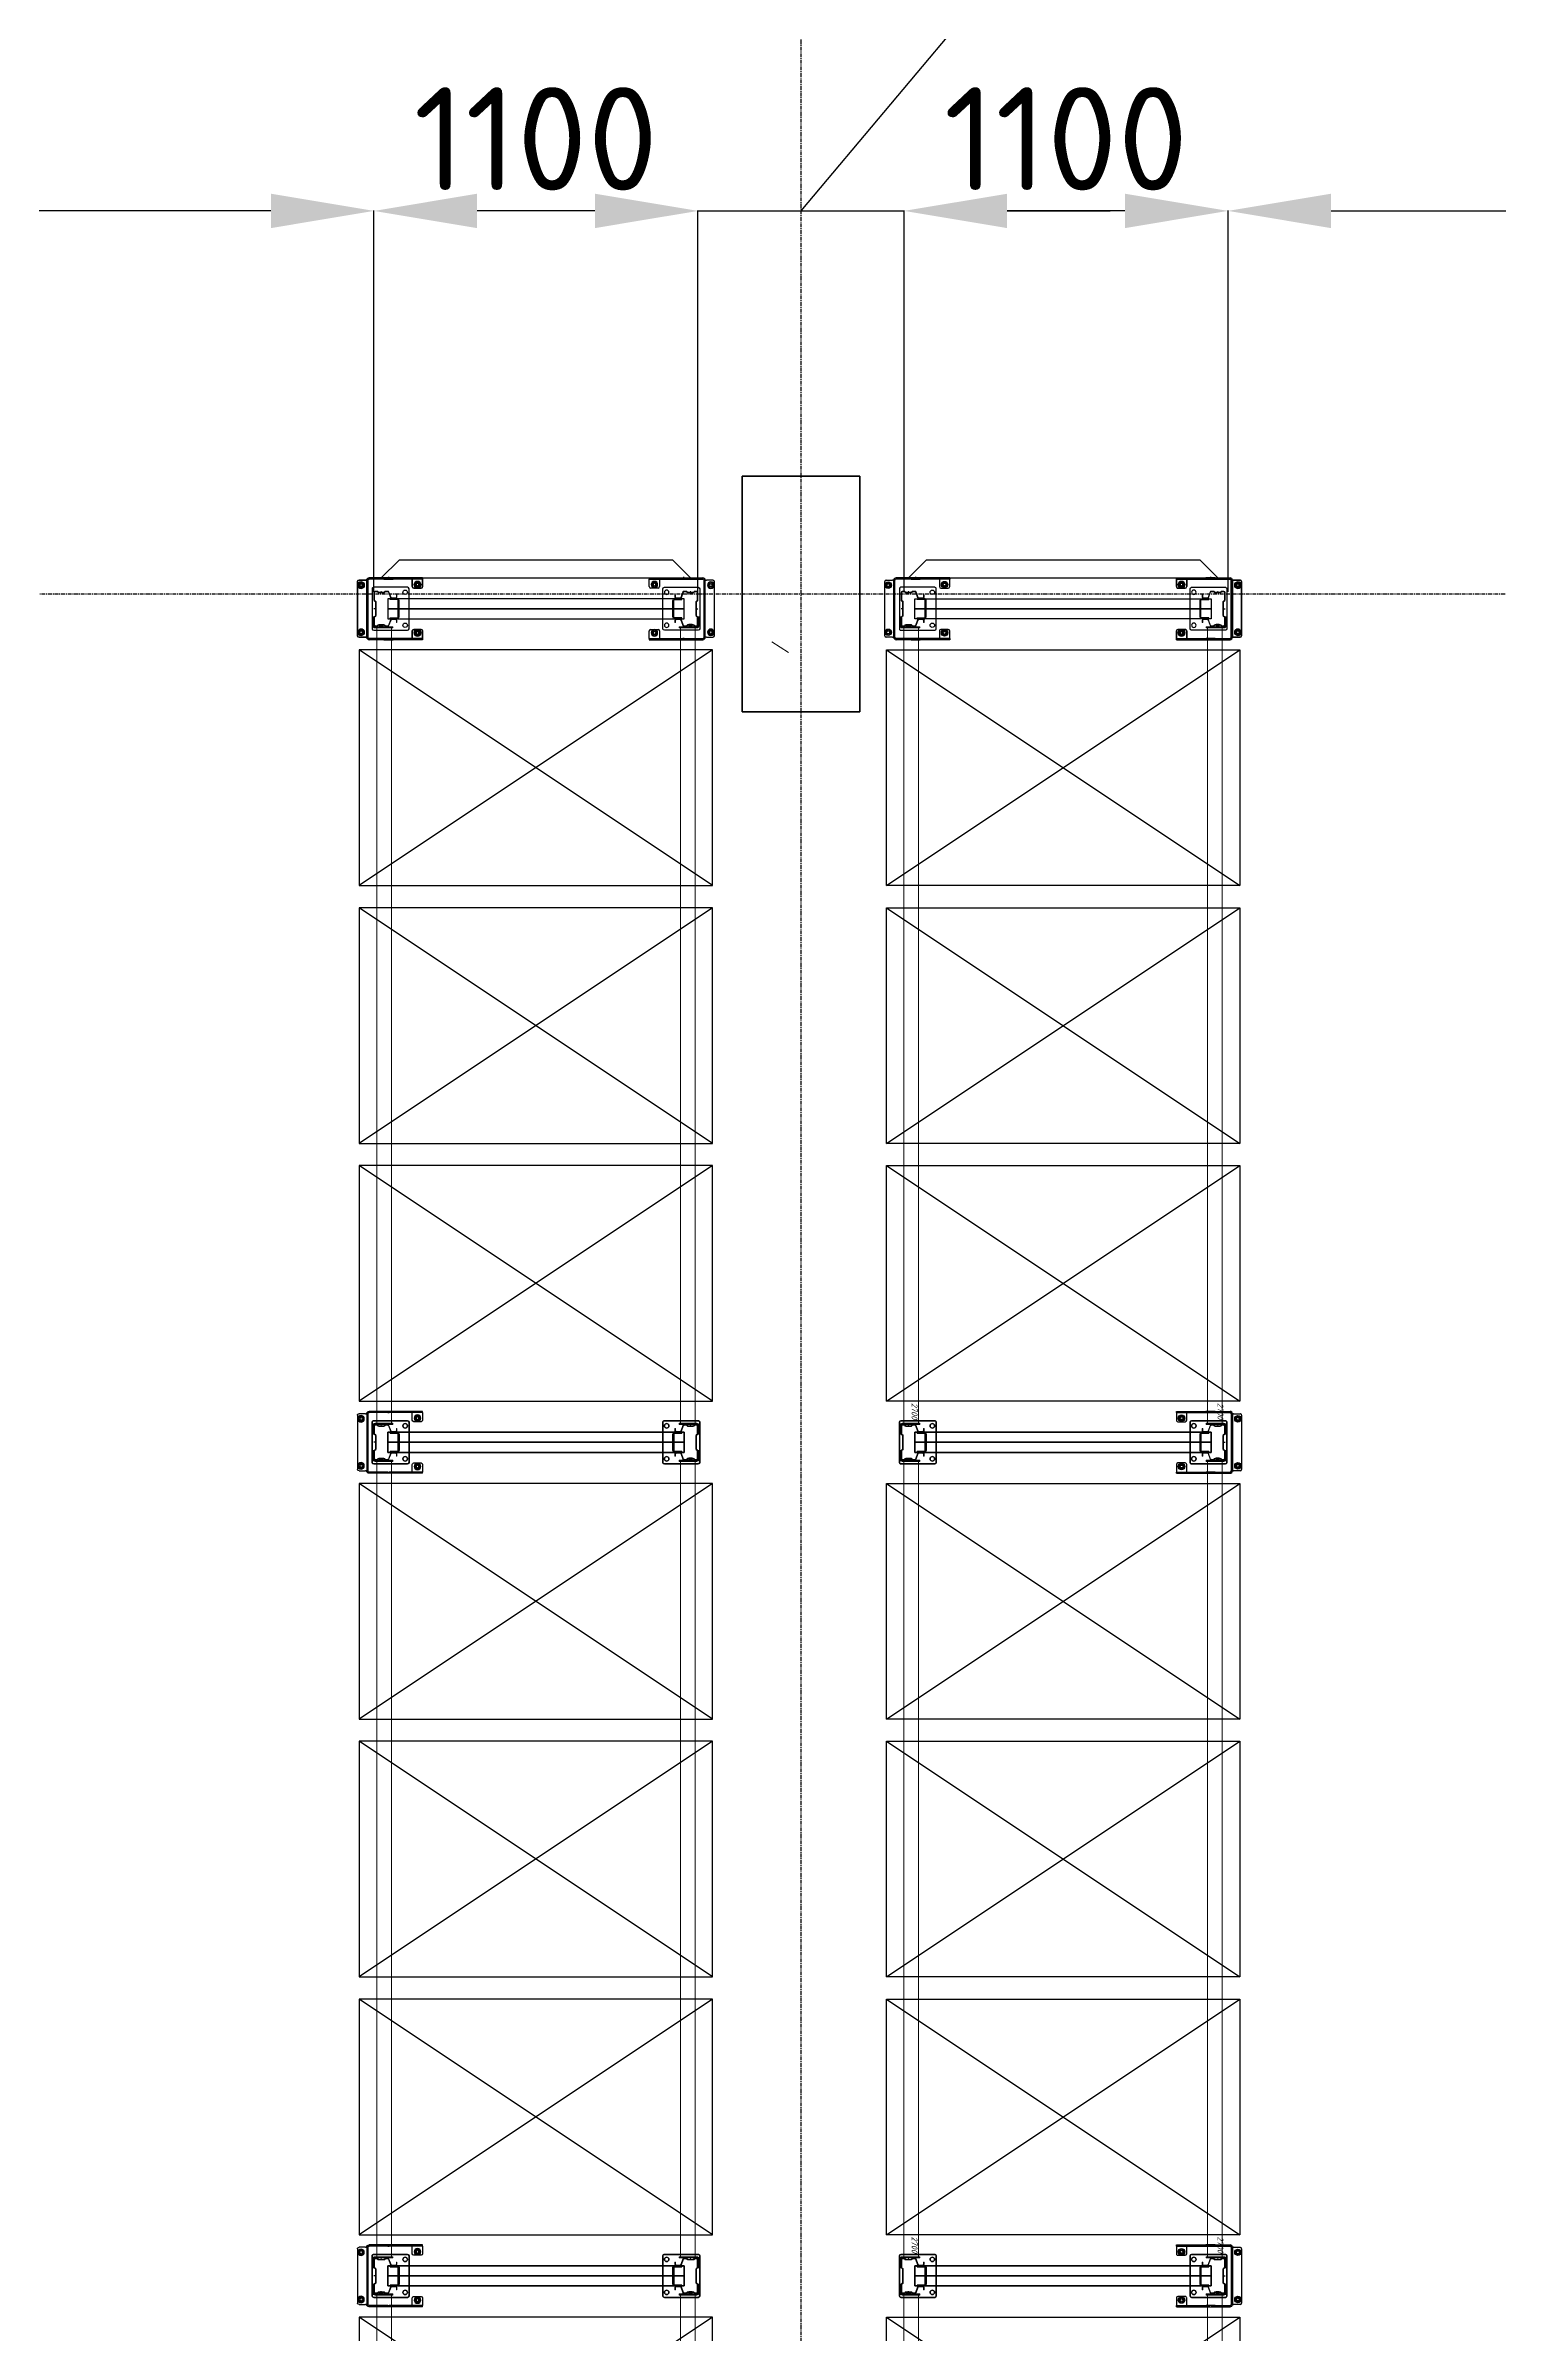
# Model space of a CAD drawing. Header units: millimetres. Extents: x 2140 to 223837, y 2113 to 170313.
# Drawn here: x 85597 to 90533, y 131850 to 139619 of the extents above; entities that cross this region are included whole.
import ezdxf

# ---------------------------------------------------------------- set-up
doc = ezdxf.new("R2010")
doc.units = ezdxf.units.MM
doc.linetypes.add('Линия сетки', pattern=[22.225, 12.7, -3.175, 3.175, -3.175])
for name, color, linetype in [('0_ANNOT_Dimensions', 7, 'Continuous'), ('12.Секция', 7, 'Continuous'), ('2.Стойка', 7, 'Continuous'), ('отбойники', 1, 'Continuous'), ('Размеры', 7, 'Continuous'), ('Стены', 7, 'Continuous')]:
    doc.layers.add(name, color=color, linetype=linetype)
for name, color, linetype, lineweight in [('1.Балка', 5, 'Continuous', 0), ('3.Опора', 7, 'Continuous', 0), ('S-COLS', 7, 'Continuous', 18)]:
    doc.layers.add(name, color=color, linetype=linetype, lineweight=lineweight)
doc.styles.get("Standard").update_dxf_attribs({"font": 'isocpeur.ttf'})
doc.styles.add('Курсив', font='isocpeui.ttf')
doc.dimstyles.new('350', dxfattribs={"dimtxt": 350, "dimasz": 350, "dimexe": 1, "dimexo": 10, "dimgap": 70, "dimtad": 1, "dimdec": 0, "dimzin": 0, "dimdsep": 46, "dimtxsty": 'Standard', "dimcen": 0.09, "dimadec": 0, "dimazin": 0, "dimtfac": 1, "dimtdec": 0, "dimtofl": 0, "dimtmove": 0, "dimatfit": 3, "dimfxl": 1, "dimtolj": 1, "dimtzin": 0, "dimarcsym": 0})
doc.dimstyles.new('Рзм блок', dxfattribs={"dimtxt": 40, "dimasz": 80, "dimexe": 0.18, "dimexo": 0, "dimgap": 5, "dimtad": 1, "dimtoh": 1, "dimdec": 0, "dimzin": 0, "dimdsep": 46, "dimtxsty": 'Курсив', "dimblk": 'NONE', "dimcen": 0.09, "dimse1": 1, "dimse2": 1, "dimsd1": 1, "dimsd2": 1, "dimadec": 0, "dimazin": 0, "dimtfac": 1, "dimtdec": 0, "dimtofl": 0, "dimtmove": 0, "dimatfit": 2, "dimldrblk": 'NONE', "dimfxl": 0.18, "dimtolj": 1, "dimtzin": 0, "dimarcsym": 0})

# ---------------------------------------------------------------- blocks, each defined once
blk = doc.blocks.new('*D791')
at = {"layer": '0_ANNOT_Dimensions', "color": 0, "lineweight": -2, "transparency": 16777216}
for p, q in [((88511.7, 137765.9), (88511.7, 139059.6)), ((89261.7, 139058.6), (88861.7, 139058.6)), ((89611.7, 137765.9), (89611.7, 139059.6))]:
    blk.add_line(p, q, dxfattribs=at)
at = {"layer": '0_ANNOT_Dimensions', "color": 0, "transparency": 16777216}
for points in [[(88861.7, 139116.9), (88861.7, 139000.2), (88511.7, 139058.6)], [(89261.7, 139116.9), (89261.7, 139000.2), (89611.7, 139058.6)]]:
    blk.add_solid(points, dxfattribs=at)
at = {"layer": 'Defpoints', "color": 0, "transparency": 16777216}
for p in [(88511.7, 139058.6), (88511.7, 137755.9), (89611.7, 137755.9)]:
    blk.add_point(p, dxfattribs=at)
at = {"layer": '0_ANNOT_Dimensions', "color": 0, "transparency": 16777216, "insert": (89061.7, 139303.6), "char_height": 350, "attachment_point": 5}
blk.add_mtext('\\A1;1100', dxfattribs=at)
blk = doc.blocks.new('*D794')
at = {"layer": '0_ANNOT_Dimensions', "color": 0, "lineweight": -2, "transparency": 16777216}
for p, q in [((89611.7, 138230.9), (89611.7, 139059.6)), ((89961.7, 139058.6), (92611.7, 139058.6)), ((92961.7, 138230.9), (92961.7, 139059.6))]:
    blk.add_line(p, q, dxfattribs=at)
at = {"layer": '0_ANNOT_Dimensions', "color": 0, "transparency": 16777216}
for points in [[(89961.7, 139116.9), (89961.7, 139000.2), (89611.7, 139058.6)], [(92611.7, 139116.9), (92611.7, 139000.2), (92961.7, 139058.6)]]:
    blk.add_solid(points, dxfattribs=at)
at = {"layer": 'Defpoints', "color": 0, "transparency": 16777216}
for p in [(92961.7, 139058.6), (89611.7, 138220.9), (92961.7, 138220.9)]:
    blk.add_point(p, dxfattribs=at)
at = {"layer": '0_ANNOT_Dimensions', "color": 0, "transparency": 16777216, "insert": (91286.7, 139303.6), "char_height": 350, "attachment_point": 5}
blk.add_mtext('\\A1;3350', dxfattribs=at)
blk = doc.blocks.new('*D797')
at = {"layer": '0_ANNOT_Dimensions', "color": 0, "lineweight": -2, "transparency": 16777216}
for p, q in [((86711.7, 137765.8), (86711.7, 139059.5)), ((87461.7, 139058.5), (87061.7, 139058.5)), ((87811.7, 137765.9), (87811.7, 139059.5))]:
    blk.add_line(p, q, dxfattribs=at)
at = {"layer": '0_ANNOT_Dimensions', "color": 0, "transparency": 16777216}
for points in [[(87061.7, 139116.9), (87061.7, 139000.2), (86711.7, 139058.5)], [(87461.7, 139116.9), (87461.7, 139000.2), (87811.7, 139058.5)]]:
    blk.add_solid(points, dxfattribs=at)
at = {"layer": 'Defpoints', "color": 0, "transparency": 16777216}
for p in [(86711.7, 139058.5), (86711.7, 137755.8), (87811.7, 137755.9)]:
    blk.add_point(p, dxfattribs=at)
at = {"layer": '0_ANNOT_Dimensions', "color": 0, "transparency": 16777216, "insert": (87261.7, 139303.5), "char_height": 350, "attachment_point": 5}
blk.add_mtext('\\A1;1100', dxfattribs=at)
blk = doc.blocks.new('*D800')
at = {"layer": '0_ANNOT_Dimensions', "color": 0, "lineweight": -2, "transparency": 16777216}
for p, q in [((83361.7, 138230.9), (83361.7, 139059.6)), ((86361.7, 139058.6), (83711.7, 139058.6)), ((86711.7, 138230.9), (86711.7, 139059.6))]:
    blk.add_line(p, q, dxfattribs=at)
at = {"layer": '0_ANNOT_Dimensions', "color": 0, "transparency": 16777216}
for points in [[(83711.7, 139116.9), (83711.7, 139000.2), (83361.7, 139058.6)], [(86361.7, 139116.9), (86361.7, 139000.2), (86711.7, 139058.6)]]:
    blk.add_solid(points, dxfattribs=at)
at = {"layer": 'Defpoints', "color": 0, "transparency": 16777216}
for p in [(83361.7, 139058.6), (83361.7, 138220.9), (86711.7, 138220.9)]:
    blk.add_point(p, dxfattribs=at)
at = {"layer": '0_ANNOT_Dimensions', "color": 0, "transparency": 16777216, "insert": (85036.7, 139303.6), "char_height": 350, "attachment_point": 5}
blk.add_mtext('\\A1;3350', dxfattribs=at)
blk = doc.blocks.new('*D808')
at = {"layer": '0_ANNOT_Dimensions', "color": 0, "lineweight": -2, "transparency": 16777216}
for p, q in [((88161.8, 139058.6), (88840.1, 139865.9)), ((88840.1, 139865.9), (89645.1, 139865.9)), ((87461.9, 139058.6), (87111.9, 139058.6)), ((87811.9, 138634.8), (87811.9, 139059.6)), ((87811.9, 139058.6), (88511.7, 139058.6)), ((88511.7, 138634.8), (88511.7, 139059.6)), ((88861.7, 139058.6), (89211.7, 139058.6))]:
    blk.add_line(p, q, dxfattribs=at)
at = {"layer": '0_ANNOT_Dimensions', "color": 0, "transparency": 16777216}
for points in [[(87461.9, 139116.9), (87461.9, 139000.2), (87811.9, 139058.6)], [(88861.7, 139116.9), (88861.7, 139000.2), (88511.7, 139058.6)]]:
    blk.add_solid(points, dxfattribs=at)
at = {"layer": 'Defpoints', "color": 0, "transparency": 16777216}
for p in [(88511.7, 139058.6), (87811.9, 138624.8), (88511.7, 138624.8)]:
    blk.add_point(p, dxfattribs=at)
at = {"layer": '0_ANNOT_Dimensions', "color": 0, "transparency": 16777216, "insert": (89242.6, 140110.9), "char_height": 350, "attachment_point": 5}
blk.add_mtext('\\A1;700', dxfattribs=at)
blk = doc.blocks.new('Опора FSус 120')
at = {"layer": '3.Опора', "color": 0, "linetype": 'Continuous', "lineweight": 25}
for p, q in [((-73, 120), (-73, 5)), ((68, 125), (-68, 125)), ((-34, 85), (-34, 71)), ((-31, 85), (-31, 71)), ((28, 91), (-28, 91)), ((28, 88), (-28, 88)), ((31, 71), (31, 85)), ((34, 71), (34, 85)), ((73, 5), (73, 120)), ((-68, 0), (68, 0)), ((-34, 61), (-34, 71)), ((-31, 61), (-34, 61)), ((-31, 71), (-31, 61)), ((31, 61), (31, 71)), ((34, 61), (31, 61)), ((34, 71), (34, 61))]:
    blk.add_line(p, q, dxfattribs=at)
at = {"layer": '3.Опора', "color": 0}
for p, q in [((-30, 73), (-35, 73)), ((30, 73), (35, 73))]:
    blk.add_line(p, q, dxfattribs=at)
for points in [[(-31, 77.5), (-34, 77.5), (-34, 68.5), (-31, 68.5)], [(31, 77.5), (34, 77.5), (34, 68.5), (31, 68.5)]]:
    blk.add_lwpolyline(points, close=True, dxfattribs=at)
at = {"layer": '3.Опора', "color": 0, "linetype": 'Continuous', "lineweight": 25}
for centre in [(-56, 112), (56, 112)]:
    blk.add_circle(centre, 7.5, dxfattribs=at)
for centre, radius, start, end in [((-68, 120), 5, 90, 180), ((-28, 85), 6, 90, 180), ((-28, 85), 3, 90, 180), ((28, 85), 6, 0, 90), ((28, 85), 3, 0, 90), ((68, 120), 5, 0, 90), ((-68, 5), 5, 180, 270), ((68, 5), 5, 270, 0)]:
    blk.add_arc(centre, radius, start, end, dxfattribs=at)
blk = doc.blocks.new('Стойка FSус 120')
at = {"color": 0, "linetype": 'ByBlock', "lineweight": 0}
for p, q in [((-60, 42.2), (-60, 34.6)), ((-60, 20), (-53, 20)), ((-60, 5.4), (-60, -1)), ((-58, 42.2), (-58, 34.6)), ((-58, 31.2), (-57, 30.6)), ((-57, 9.4), (-58, 8.8)), ((-58, 5.4), (-58, -1)), ((-38.3, 52.9), (-57.4, 46)), ((-57, 32.9), (-56, 32.3)), ((-56, 7.7), (-57, 7.1)), ((-37.6, 51), (-56.7, 44.1)), ((-56, 28.8), (-56, 11.2)), ((-56, 25.5), (-54, 25.5)), ((-54, 14.5), (-56, 14.5)), ((-54, 28.8), (-54, 11.2)), ((-47, 73), (-39, 73)), ((-47, 73), (-47, 71)), ((-47, 71), (-39, 71)), ((-38, 62), (-34, 62)), ((-37, 69), (-37, 54.8)), ((-35, 66.2), (-37, 66.2)), ((-37, 57.8), (-35, 57.8)), ((-35, 69), (-35, 54.8)), ((-27.6, -2), (-26.4, 0)), ((-23, 2), (23, 2)), ((-23, 0), (23, 0)), ((26.4, 0), (27.6, -2)), ((38, 62), (34, 62)), ((35, 54.8), (35, 69)), ((37, 66.2), (35, 66.2)), ((35, 57.8), (37, 57.8)), ((37, 54.8), (37, 69)), ((56.7, 44.1), (37.6, 51)), ((57.4, 46), (38.3, 52.9)), ((39, 73), (47, 73)), ((39, 71), (47, 71)), ((47, 73), (47, 71)), ((60, 20), (53, 20)), ((54, 11.2), (54, 28.8)), ((56, 25.5), (54, 25.5)), ((54, 14.5), (56, 14.5)), ((56, 32.3), (57, 32.9)), ((56, 11.2), (56, 28.8)), ((57, 7.1), (56, 7.7)), ((57, 30.6), (58, 31.2)), ((58, 8.8), (57, 9.4)), ((58, 34.6), (58, 42.2)), ((58, -1), (58, 5.4)), ((60, 34.6), (60, 42.2)), ((60, -1), (60, 5.4)), ((-56, -3), (-48, -3)), ((-56, -5), (-48, -5)), ((-48, -3), (-46.1, -3)), ((-48, -3), (-48, -5)), ((-46.1, -5), (-48, -5)), ((-46.1, -3), (-45.6, -3)), ((-45.6, -5), (-46.1, -5)), ((-45.6, -3), (-36.5, -3)), ((-36.5, -5), (-45.6, -5)), ((-36.5, -3), (-36, -3)), ((-36, -5), (-36.5, -5)), ((-36, -3), (-29.3, -3)), ((-36, -3), (-36, -5)), ((-36, -5), (-29.3, -5)), ((-25.8, -3), (-24.7, -1)), ((24.7, -1), (25.8, -3)), ((29.3, -3), (36, -3)), ((29.3, -5), (36, -5)), ((36.5, -3), (36, -3)), ((36, -3), (36, -5)), ((36, -5), (36.5, -5)), ((45.6, -3), (36.5, -3)), ((36.5, -5), (45.6, -5)), ((46.1, -3), (45.6, -3)), ((45.6, -5), (46.1, -5)), ((48, -3), (46.1, -3)), ((46.1, -5), (48, -5)), ((48, -3), (56, -3)), ((48, -3), (48, -5)), ((48, -5), (56, -5))]:
    blk.add_line(p, q, dxfattribs=at)
for centre, radius, start, end in [((-56, 42.2), 4, 110, 180), ((-56, 34.6), 4, 180, 240), ((-56, 5.4), 4, 120, 180), ((-56, 42.2), 2, 110, 180), ((-56, 34.6), 2, 180, 240), ((-56, 5.4), 2, 120, 180), ((-58, 28.8), 2, 0, 60), ((-58, 11.2), 2, 300, 0), ((-58, 28.8), 4, 0, 60), ((-58, 11.2), 4, 300, 0), ((-39, 69), 4, 0, 90), ((-39, 69), 2, 0, 90), ((-39, 54.8), 2, 290, 0), ((-39, 54.8), 4, 290, 0), ((-23, -2), 4, 90, 150), ((-23, -2), 2, 90, 150), ((23, -2), 4, 30, 90), ((23, -2), 2, 30, 90), ((39, 69), 4, 90, 180), ((39, 54.8), 4, 180, 250), ((39, 69), 2, 90, 180), ((39, 54.8), 2, 180, 250), ((58, 28.8), 4, 120, 180), ((58, 11.2), 4, 180, 240), ((58, 28.8), 2, 120, 180), ((58, 11.2), 2, 180, 240), ((56, 42.2), 2, 0, 70), ((56, 34.6), 2, 300, 0), ((56, 5.4), 2, 0, 60), ((56, 42.2), 4, 0, 70), ((56, 34.6), 4, 300, 0), ((56, 5.4), 4, 0, 60), ((-56, -1), 4, 180, 270), ((-56, -1), 2, 180, 270), ((-29.3, -1), 2, 270, 330), ((-29.3, -1), 4, 270, 330), ((29.3, -1), 4, 210, 270), ((29.3, -1), 2, 210, 270), ((56, -1), 2, 270, 0), ((56, -1), 4, 270, 0)]:
    blk.add_arc(centre, radius, start, end, dxfattribs=at)
blk = doc.blocks.new('*D332')
at = {"layer": 'Defpoints', "color": 0, "linetype": 'ByBlock', "transparency": 16777216}
for p in [(65, 54.5), (65, 25.6), (2765, 54.5)]:
    blk.add_point(p, dxfattribs=at)
at = {"layer": 'Defpoints', "color": 0, "linetype": 'ByBlock', "transparency": 16777216, "insert": (2724.3, 40.7), "char_height": 20, "attachment_point": 5, "style": 'Курсив'}
blk.add_mtext('\\A1;2700', dxfattribs=at)
blk = doc.blocks.new('_None')
blk = doc.blocks.new('*D333')
at = {"layer": 'Defpoints', "color": 0, "linetype": 'ByBlock', "transparency": 16777216}
for p in [(65, 1064.4), (65, 1035.5), (2765, 1035.5)]:
    blk.add_point(p, dxfattribs=at)
at = {"layer": 'Defpoints', "color": 0, "linetype": 'ByBlock', "transparency": 16777216, "insert": (2724.3, 1079.5), "char_height": 20, "attachment_point": 5, "style": 'Курсив'}
blk.add_mtext('\\A1;2700', dxfattribs=at)
blk = doc.blocks.new('*U1979')
at = {"layer": 'Размеры', "color": 251, "true_color": 0x636466}
for p, q in [((-10, 0), (-5, 8.7)), ((-5, -8.7), (-10, 0)), ((-5, 8.7), (5, 8.7)), ((5, 8.7), (10, 0)), ((10, 0), (5, -8.7)), ((5, -8.7), (-5, -8.7))]:
    blk.add_line(p, q, dxfattribs=at)
for radius in [11, 5]:
    blk.add_circle((0, 0), radius, dxfattribs=at)
blk = doc.blocks.new('*U1980')
at = {"layer": 'Размеры', "color": 251, "true_color": 0x636466}
for p, q in [((-10, 0), (-5, 8.7)), ((-5, -8.7), (-10, 0)), ((-5, 8.7), (5, 8.7)), ((5, 8.7), (10, 0)), ((10, 0), (5, -8.7)), ((5, -8.7), (-5, -8.7))]:
    blk.add_line(p, q, dxfattribs=at)
for radius in [11, 5]:
    blk.add_circle((0, 0), radius, dxfattribs=at)
blk = doc.blocks.new('*U1981')
at = {"layer": 'Размеры', "color": 251, "true_color": 0x636466}
for p, q in [((-10, 0), (-5, 8.7)), ((-5, -8.7), (-10, 0)), ((-5, 8.7), (5, 8.7)), ((5, 8.7), (10, 0)), ((10, 0), (5, -8.7)), ((5, -8.7), (-5, -8.7))]:
    blk.add_line(p, q, dxfattribs=at)
for radius in [11, 5]:
    blk.add_circle((0, 0), radius, dxfattribs=at)
blk = doc.blocks.new('*U1975')
at = {"layer": 'Размеры', "color": 251, "true_color": 0x636466}
for p, q in [((-10, 0), (-5, 8.7)), ((-5, -8.7), (-10, 0)), ((-5, 8.7), (5, 8.7)), ((5, 8.7), (10, 0)), ((10, 0), (5, -8.7)), ((5, -8.7), (-5, -8.7))]:
    blk.add_line(p, q, dxfattribs=at)
for radius in [11, 5]:
    blk.add_circle((0, 0), radius, dxfattribs=at)
blk = doc.blocks.new('*U1875')
h = blk.add_hatch(color=0)
h.dxf.hatch_style = 1
h.paths.add_polyline_path([(105, 160.2), (101, 160.2), (101, 159.9), (101, 59.9), (105, 59.9)])
h.paths.add_polyline_path([(-101, 160.2), (-105, 160.2), (-105, 59.7), (-101, 59.7)])
h.paths.add_polyline_path([(105, -21.8), (105, 28.9), (101, 28.9), (101, -21.6), (101, -21.8, -0.414214), (97, -25.8), (-97, -25.8, -0.414214), (-101, -21.8), (-101, 28.7), (-105, 28.7), (-105, -21.8, 0.414214), (-97, -29.8), (97, -29.8, 0.414214)])
at = {"color": 0, "linetype": 'Continuous', "lineweight": 25}
for p, q in [((-105, 160.2), (-101, 160.2)), ((-105, 160.2), (-105, 46.3)), ((-101, 160.2), (-101, 159.9)), ((-97, 160.2), (-101, 160.2)), ((-101, 159.9), (-101, 46.3)), ((-75, 160.2), (-97, 160.2)), ((97, 160.2), (75, 160.2)), ((101, 160.2), (97, 160.2)), ((101, 160.2), (105, 160.2)), ((101, 159.9), (101, 160.2)), ((101, 159.9), (101, 46.3)), ((105, 160.2), (105, 159.9)), ((105, 159.9), (105, 46.3)), ((-101, 125.2), (-97, 125.2)), ((-97, 125.2), (-75, 125.2)), ((-70, 130.2), (-70, 155.2)), ((70, 155.2), (70, 130.2)), ((75, 125.2), (97, 125.2)), ((97, 125.2), (101, 125.2)), ((-105, 46.3), (-105, 41.6)), ((-105, 46.3), (-105, 41.6)), ((-105, 46.3), (-105, 41.6)), ((-105, 41.6), (-105, -21.8)), ((-105, 41.6), (-105, -21.8)), ((-101, 41.6), (-101, 46.3)), ((-101, 41.6), (-101, 46.3)), ((-101, 41.6), (-101, 46.3)), ((-101, 41.6), (-101, -21.8)), ((-101, 41.6), (-101, -21.8)), ((101, 46.6), (101, 41.8)), ((101, 46.6), (101, 41.8)), ((101, 41.6), (101, 46.3)), ((101, 41.8), (101, -21.6)), ((101, 41.6), (101, -21.8)), ((105, 41.8), (105, 46.6)), ((105, 41.8), (105, 46.6)), ((105, 46.3), (105, 41.6)), ((105, 41.8), (105, -21.6)), ((105, 41.6), (105, -21.8)), ((97, -25.8), (-97, -25.8)), ((97, -29.8), (-97, -29.8)), ((-97, -29.8), (-97, -33.8)), ((-97, -55.8), (-97, -33.8)), ((92, -60.8), (-92, -60.8)), ((97, -33.8), (97, -29.8)), ((97, -33.8), (97, -55.8))]:
    blk.add_line(p, q, dxfattribs=at)
at = {"color": 0}
for p, q in [((-100, 54.2), (-106, 54.2)), ((-100, 34.2), (-106, 34.2)), ((106, 54.4), (100, 54.4)), ((106, 34.4), (100, 34.4))]:
    blk.add_line(p, q, dxfattribs=at)
at = {"color": 61, "true_color": 0xedee99}
blk.add_line((0, 0), (0, -5), dxfattribs=at)
at = {"color": 0}
for points in [[(-101, 59.7), (-105, 59.7), (-105, 28.7), (-101, 28.7)], [(105, 59.9), (101, 59.9), (101, 28.9), (105, 28.9)]]:
    blk.add_lwpolyline(points, close=True, dxfattribs=at)
at = {"color": 0, "linetype": 'Continuous', "lineweight": 25}
for centre in [(-82, 142.7), (82, 142.7), (-80, -48.8), (80, -48.8)]:
    blk.add_circle(centre, 6, dxfattribs=at)
for centre, radius, start, end in [((-75, 155.2), 5, 0, 90), ((75, 155.2), 5, 90, 180), ((-75, 130.2), 5, 270, 0), ((75, 130.2), 5, 180, 270), ((-97, -21.8), 8, 180, 270), ((-97, -21.8), 4, 180, 270), ((-92, -55.8), 5, 180, 270), ((92, -55.8), 5, 270, 0), ((97, -21.8), 8, 270, 0), ((97, -21.8), 4, 270, 0)]:
    blk.add_arc(centre, radius, start, end, dxfattribs=at)
at = {"layer": 'отбойники', "color": 0, "rotation": 180}
for name, p in [('*U1981', (-82, 142.7)), ('*U1975', (82, 142.7)), ('*U1980', (-80, -48.8)), ('*U1979', (80, -48.8))]:
    blk.add_blockref(name, p, dxfattribs=at)
blk = doc.blocks.new('*U1015')
at = {"layer": 'Размеры', "color": 251, "true_color": 0x636466}
for p, q in [((-10, 0), (-5, 8.7)), ((-5, -8.7), (-10, 0)), ((-5, 8.7), (5, 8.7)), ((5, 8.7), (10, 0)), ((10, 0), (5, -8.7)), ((5, -8.7), (-5, -8.7))]:
    blk.add_line(p, q, dxfattribs=at)
for radius in [11, 5]:
    blk.add_circle((0, 0), radius, dxfattribs=at)
blk = doc.blocks.new('*U1016')
at = {"layer": 'Размеры', "color": 251, "true_color": 0x636466}
for p, q in [((-10, 0), (-5, 8.7)), ((-5, -8.7), (-10, 0)), ((-5, 8.7), (5, 8.7)), ((5, 8.7), (10, 0)), ((10, 0), (5, -8.7)), ((5, -8.7), (-5, -8.7))]:
    blk.add_line(p, q, dxfattribs=at)
for radius in [11, 5]:
    blk.add_circle((0, 0), radius, dxfattribs=at)
blk = doc.blocks.new('*U1017')
at = {"layer": 'Размеры', "color": 251, "true_color": 0x636466}
for p, q in [((-10, 0), (-5, 8.7)), ((-5, -8.7), (-10, 0)), ((-5, 8.7), (5, 8.7)), ((5, 8.7), (10, 0)), ((10, 0), (5, -8.7)), ((5, -8.7), (-5, -8.7))]:
    blk.add_line(p, q, dxfattribs=at)
for radius in [11, 5]:
    blk.add_circle((0, 0), radius, dxfattribs=at)
blk = doc.blocks.new('*U1018')
at = {"layer": 'Размеры', "color": 251, "true_color": 0x636466}
for p, q in [((-10, 0), (-5, 8.7)), ((-5, -8.7), (-10, 0)), ((-5, 8.7), (5, 8.7)), ((5, 8.7), (10, 0)), ((10, 0), (5, -8.7)), ((5, -8.7), (-5, -8.7))]:
    blk.add_line(p, q, dxfattribs=at)
for radius in [11, 5]:
    blk.add_circle((0, 0), radius, dxfattribs=at)
blk = doc.blocks.new('*U1019')
at = {"layer": 'Размеры', "color": 251, "true_color": 0x636466}
for p, q in [((-10, 0), (-5, 8.7)), ((-5, -8.7), (-10, 0)), ((-5, 8.7), (5, 8.7)), ((5, 8.7), (10, 0)), ((10, 0), (5, -8.7)), ((5, -8.7), (-5, -8.7))]:
    blk.add_line(p, q, dxfattribs=at)
for radius in [11, 5]:
    blk.add_circle((0, 0), radius, dxfattribs=at)
blk = doc.blocks.new('*U1020')
at = {"layer": 'Размеры', "color": 251, "true_color": 0x636466}
for p, q in [((-10, 0), (-5, 8.7)), ((-5, -8.7), (-10, 0)), ((-5, 8.7), (5, 8.7)), ((5, 8.7), (10, 0)), ((10, 0), (5, -8.7)), ((5, -8.7), (-5, -8.7))]:
    blk.add_line(p, q, dxfattribs=at)
for radius in [11, 5]:
    blk.add_circle((0, 0), radius, dxfattribs=at)
blk = doc.blocks.new('*U1021')
at = {"layer": 'Размеры', "color": 251, "true_color": 0x636466}
for p, q in [((-10, 0), (-5, 8.7)), ((-5, -8.7), (-10, 0)), ((-5, 8.7), (5, 8.7)), ((5, 8.7), (10, 0)), ((10, 0), (5, -8.7)), ((5, -8.7), (-5, -8.7))]:
    blk.add_line(p, q, dxfattribs=at)
for radius in [11, 5]:
    blk.add_circle((0, 0), radius, dxfattribs=at)
blk = doc.blocks.new('*U1022')
at = {"layer": 'Размеры', "color": 251, "true_color": 0x636466}
for p, q in [((-10, 0), (-5, 8.7)), ((-5, -8.7), (-10, 0)), ((-5, 8.7), (5, 8.7)), ((5, 8.7), (10, 0)), ((10, 0), (5, -8.7)), ((5, -8.7), (-5, -8.7))]:
    blk.add_line(p, q, dxfattribs=at)
for radius in [11, 5]:
    blk.add_circle((0, 0), radius, dxfattribs=at)
blk = doc.blocks.new('*U1030')
h = blk.add_hatch(color=0)
h.dxf.hatch_style = 1
h.paths.add_polyline_path([(160.2, -105), (160.2, -101), (159.9, -101), (59.9, -101), (59.9, -105)])
h.paths.add_polyline_path([(160.2, 101), (160.2, 105), (59.7, 105), (59.7, 101)])
h.paths.add_polyline_path([(-21.8, -105), (28.9, -105), (28.9, -101), (-21.6, -101), (-21.8, -101, -0.414214), (-25.8, -97), (-25.8, 97, -0.414214), (-21.8, 101), (28.7, 101), (28.7, 105), (-21.8, 105, 0.414214), (-29.8, 97), (-29.8, -97, 0.414214)])
h = blk.add_hatch(color=0)
h.dxf.hatch_style = 1
h.paths.add_polyline_path([(929.8, -105), (929.8, -101), (930.1, -101), (1030.1, -101), (1030.1, -105)])
h.paths.add_polyline_path([(929.8, 101), (929.8, 105), (1030.3, 105), (1030.3, 101)])
h.paths.add_polyline_path([(1111.8, -105), (1061.1, -105), (1061.1, -101), (1111.6, -101), (1111.8, -101, 0.414214), (1115.8, -97), (1115.8, 97, 0.414214), (1111.8, 101), (1061.3, 101), (1061.3, 105), (1111.8, 105, -0.414214), (1119.8, 97), (1119.8, -97, -0.414214)])
at = {"color": 0, "linetype": 'Continuous', "lineweight": 25}
for p, q in [((-60.8, -92), (-60.8, 92)), ((-55.8, 97), (-33.8, 97)), ((-29.8, 97), (-33.8, 97)), ((-29.8, -97), (-29.8, 97)), ((-25.8, -97), (-25.8, 97)), ((41.6, 105), (-21.8, 105)), ((41.6, 105), (-21.8, 105)), ((41.6, 101), (-21.8, 101)), ((41.6, 101), (-21.8, 101)), ((46.3, 105), (41.6, 105)), ((46.3, 105), (41.6, 105)), ((46.3, 105), (41.6, 105)), ((41.6, 101), (46.3, 101)), ((41.6, 101), (46.3, 101)), ((41.6, 101), (46.3, 101)), ((160.2, 105), (46.3, 105)), ((159.9, 101), (46.3, 101)), ((125.2, 101), (125.2, 97)), ((125.2, 97), (125.2, 75)), ((160.2, 101), (159.9, 101)), ((160.2, 105), (160.2, 101)), ((160.2, 97), (160.2, 101)), ((160.2, 75), (160.2, 97)), ((929.8, 105), (929.8, 101)), ((929.8, 105), (1043.7, 105)), ((929.8, 101), (930.1, 101)), ((929.8, 97), (929.8, 101)), ((929.8, 75), (929.8, 97)), ((930.1, 101), (1043.7, 101)), ((964.8, 101), (964.8, 97)), ((964.8, 97), (964.8, 75)), ((1043.7, 105), (1048.4, 105)), ((1043.7, 105), (1048.4, 105)), ((1043.7, 105), (1048.4, 105)), ((1048.4, 101), (1043.7, 101)), ((1048.4, 101), (1043.7, 101)), ((1048.4, 101), (1043.7, 101)), ((1048.4, 105), (1111.8, 105)), ((1048.4, 105), (1111.8, 105)), ((1048.4, 101), (1111.8, 101)), ((1048.4, 101), (1111.8, 101)), ((1115.8, -97), (1115.8, 97)), ((1119.8, -97), (1119.8, 97)), ((1119.8, 97), (1123.8, 97)), ((1145.8, 97), (1123.8, 97)), ((1150.8, -92), (1150.8, 92)), ((130.2, 70), (155.2, 70)), ((959.8, 70), (934.8, 70)), ((125.2, -75), (125.2, -97)), ((155.2, -70), (130.2, -70)), ((160.2, -97), (160.2, -75)), ((929.8, -97), (929.8, -75)), ((934.8, -70), (959.8, -70)), ((964.8, -75), (964.8, -97)), ((-33.8, -97), (-55.8, -97)), ((-33.8, -97), (-29.8, -97)), ((41.6, -101), (-21.8, -101)), ((41.6, -105), (-21.8, -105)), ((41.8, -101), (-21.6, -101)), ((41.8, -105), (-21.6, -105)), ((41.6, -101), (46.3, -101)), ((46.3, -105), (41.6, -105)), ((46.6, -101), (41.8, -101)), ((46.6, -101), (41.8, -101)), ((41.8, -105), (46.6, -105)), ((41.8, -105), (46.6, -105)), ((159.9, -101), (46.3, -101)), ((159.9, -105), (46.3, -105)), ((125.2, -97), (125.2, -101)), ((159.9, -101), (160.2, -101)), ((160.2, -105), (159.9, -105)), ((160.2, -101), (160.2, -97)), ((160.2, -101), (160.2, -105)), ((929.8, -101), (929.8, -97)), ((929.8, -101), (929.8, -105)), ((930.1, -101), (929.8, -101)), ((929.8, -105), (930.1, -105)), ((930.1, -101), (1043.7, -101)), ((930.1, -105), (1043.7, -105)), ((964.8, -97), (964.8, -101)), ((1043.4, -101), (1048.2, -101)), ((1043.4, -101), (1048.2, -101)), ((1048.2, -105), (1043.4, -105)), ((1048.2, -105), (1043.4, -105)), ((1048.4, -101), (1043.7, -101)), ((1043.7, -105), (1048.4, -105)), ((1048.2, -101), (1111.6, -101)), ((1048.2, -105), (1111.6, -105)), ((1048.4, -101), (1111.8, -101)), ((1048.4, -105), (1111.8, -105)), ((1123.8, -97), (1119.8, -97)), ((1123.8, -97), (1145.8, -97))]:
    blk.add_line(p, q, dxfattribs=at)
at = {"color": 0}
for p, q in [((34.2, 100), (34.2, 106)), ((54.2, 100), (54.2, 106)), ((1035.8, 100), (1035.8, 106)), ((1055.8, 100), (1055.8, 106)), ((34.4, -106), (34.4, -100)), ((54.4, -106), (54.4, -100)), ((1035.6, -106), (1035.6, -100)), ((1055.6, -106), (1055.6, -100))]:
    blk.add_line(p, q, dxfattribs=at)
for p, q in [((44.2, 108), (44.2, 98)), ((1045.8, 108), (1045.8, 98))]:
    blk.add_line(p, q)
at = {"color": 61, "true_color": 0xedee99}
for p, q in [((0, 0), (-5, 0)), ((1090, 0), (1095, 0))]:
    blk.add_line(p, q, dxfattribs=at)
at = {"color": 0}
blk.add_lwpolyline([(20, 105), (1070, 105), (1010, 165), (80, 165), (20, 105)], dxfattribs=at)
for points in [[(59.7, 101), (59.7, 105), (28.7, 105), (28.7, 101)], [(1030.3, 101), (1030.3, 105), (1061.3, 105), (1061.3, 101)], [(59.9, -105), (59.9, -101), (28.9, -101), (28.9, -105)], [(1030.1, -105), (1030.1, -101), (1061.1, -101), (1061.1, -105)]]:
    blk.add_lwpolyline(points, close=True, dxfattribs=at)
at = {"color": 0, "linetype": 'Continuous', "lineweight": 25}
for centre in [(-48.8, 80), (142.7, 82), (947.3, 82), (1138.8, 80), (-48.8, -80), (142.7, -82), (947.3, -82), (1138.8, -80)]:
    blk.add_circle(centre, 6, dxfattribs=at)
for centre, radius, start, end in [((-55.8, 92), 5, 90, 180), ((-21.8, 97), 8, 90, 180), ((-21.8, 97), 4, 90, 180), ((1111.8, 97), 8, 0, 90), ((1111.8, 97), 4, 0, 90), ((1145.8, 92), 5, 0, 90), ((130.2, 75), 5, 180, 270), ((155.2, 75), 5, 270, 0), ((934.8, 75), 5, 180, 270), ((959.8, 75), 5, 270, 0), ((130.2, -75), 5, 90, 180), ((155.2, -75), 5, 0, 90), ((934.8, -75), 5, 90, 180), ((959.8, -75), 5, 0, 90), ((-55.8, -92), 5, 180, 270), ((-21.8, -97), 8, 180, 270), ((-21.8, -97), 4, 180, 270), ((1111.8, -97), 8, 270, 0), ((1111.8, -97), 4, 270, 0), ((1145.8, -92), 5, 270, 0)]:
    blk.add_arc(centre, radius, start, end, dxfattribs=at)
at = {"layer": 'отбойники', "color": 0, "rotation": 89.99999999999999}
for name, p in [('*U1016', (-48.8, 80)), ('*U1017', (142.7, 82)), ('*U1015', (-48.8, -80)), ('*U1018', (142.7, -82))]:
    blk.add_blockref(name, p, dxfattribs=at)
at = {"layer": 'отбойники', "color": 0, "xscale": -1, "rotation": 270}
for name, p in [('*U1021', (947.3, 82)), ('*U1020', (1138.8, 80)), ('*U1022', (947.3, -82)), ('*U1019', (1138.8, -80))]:
    blk.add_blockref(name, p, dxfattribs=at)
blk = doc.blocks.new('Сборный железобетон-Колонна 1 - 800x400-V6-В_АР_ПЭ_01 Этаж')
at = {"layer": 'S-COLS', "lineweight": 9}
h = blk.add_hatch(dxfattribs=at)
h.set_pattern_fill('FP_7', color=256, style=0, pattern_type=2)
h.set_pattern_definition([(320, (-53152.2, 24276.9), (-127.512, -1457.472), [152.4, -1676.4]), (265, (-53152.2, 24276.9), (1528.454, 281.942), [121.92, -1341.12]), (10.451, (-53162.8, 24155.4), (1400.933, -1175.54), [129.52, -1424.72]), (316.184, (-52745.8, 24276.9), (-336.34, -2168.63), [228.6, -2514.6]), (6.636, (-52773.8, 24096.2), (1979.42, -1899.22), [194.28, -2137.08]), (261.184, (-52745.8, 24277), (1979.4, -1899.24), [182.88, -2011.68]), (291, (-52847.4, 24073.7), (-818.121, -1212.915), [152.4, -1676.4]), (236, (-52847.4, 24073.7), (1473.504, -494.417), [121.92, -1341.12]), (341.451, (-52915.6, 23972.6), (655.37, -1707.337), [129.52, -1424.72]), (307.5, (-53152.2, 24276.9), (676.4402, -24.7094), [67.056, -1257.808, 67.056, -2640.584]), (307.5, (-53152.2, 24276.9), (676.4402, -24.7094), [-1391.92, -1294.384, 67.056, -1279.144]), (277.5, (-53152.2, 24276.9), (801.444, -534.558), [67.056, -709.168, 67.056, -1740.408]), (277.5, (-53152.2, 24276.9), (801.444, -534.558), [-843.28, -1227.328, 67.056, -446.024]), (237.5, (-53152.2, 24730.04), (-45.831, -1084.7275), [67.056, -440.944, 67.056, -3621.024]), (237.5, (-53152.2, 24730.04), (-45.831, -1084.7275), [-575.056, -1517.904, 67.056, -2036.064]), (227.5, (-53152.2, 24933.2), (203.414, -1185.035), [67.056, -593.344, 67.056, -2479.04]), (227.5, (-53152.2, 24933.2), (203.414, -1185.035), [-727.456, -985.52, 67.056, -1426.464])])
h.paths.add_polyline_path([(-425, -165), (-425, -175), (375, -175), (375, 225), (-425, 225), (-425, 215)], flags=0)
at = {"layer": 'S-COLS', "lineweight": 40}
for p, q in [((375, 225), (-425, 225)), ((-425, 225), (-425, 215)), ((-425, 215), (-425, -165)), ((375, 215), (375, 225)), ((375, -165), (375, 215)), ((-425, -165), (-425, -175)), ((-425, -175), (375, -175)), ((375, -175), (375, -165))]:
    blk.add_line(p, q, dxfattribs=at)
blk = doc.blocks.new('Помещение')
at = {"color": 9, "linetype": 'Линия сетки', "true_color": 0xc7c8ca}
for p, q in [((86021.9036, 162172.4828), (86021.9036, 22887.2413)), ((113992.9741, 135644.9347), (7061.0864, 135644.9347))]:
    blk.add_line(p, q, dxfattribs=at)
at = {"rotation": 90.0000000000002}
blk.add_blockref('Сборный железобетон-Колонна 1 - 800x400-V6-В_АР_ПЭ_01 Этаж', (86046.9036, 135669.9347), dxfattribs=at)
blk.add_blockref('Сборный железобетон-Колонна 1 - 800x400-V6-В_АР_ПЭ_01 Этаж', (86046.9036, 135669.9347), dxfattribs=at)
blk = doc.blocks.new('*U326')
h = blk.add_hatch(color=0)
h.dxf.hatch_style = 1
h.paths.add_polyline_path([(65, 1039), (65, 1031), (61, 1031), (61, 1039), (61, 1091, 0.414214), (57, 1095), (35.5, 1095), (27.5, 1095), (27.5, 1099), (35.5, 1099), (57, 1099, -0.414214), (65, 1091)])
h = blk.add_hatch(color=0)
h.dxf.hatch_style = 1
h.paths.add_polyline_path([(2802.5, 1095), (2794.5, 1095), (2773, 1095, 0.414214), (2769, 1091), (2769, 1039), (2769, 1031), (2765, 1031), (2765, 1039), (2765, 1091, -0.414214), (2773, 1099), (2794.5, 1099), (2802.5, 1099)])
h = blk.add_hatch(color=0)
h.dxf.hatch_style = 1
h.paths.add_polyline_path([(65, 51), (65, 59), (61, 59), (61, 51), (61, -1, -0.414214), (57, -5), (35.5, -5), (27.5, -5), (27.5, -9), (35.5, -9), (57, -9, 0.414214), (65, -1)])
h = blk.add_hatch(color=0)
h.dxf.hatch_style = 1
h.paths.add_polyline_path([(2802.5, -5), (2794.5, -5), (2773, -5, -0.414214), (2769, -1), (2769, 51), (2769, 59), (2765, 59), (2765, 51), (2765, -1, 0.414214), (2773, -9), (2794.5, -9), (2802.5, -9)])
at = {"color": 18, "true_color": 0x000000}
for points in [[(-34, 1048), (0, 1048), (0, 42), (-34, 42)], [(0, 1048), (34, 1048), (34, 42), (0, 42)], [(2830, 1048), (2796, 1048), (2796, 42), (2830, 42)], [(2864, 1048), (2830, 1048), (2830, 42), (2864, 42)]]:
    blk.add_lwpolyline(points, close=True, dxfattribs=at)
at = {"color": 61, "true_color": 0xedee99}
for points in [[(54, 1064.5), (56, 1064.5), (56, 1075.5), (54, 1075.5)], [(58, 1064.5), (60, 1064.5), (60, 1075.5), (58, 1075.5)], [(54, 25.5), (56, 25.5), (56, 14.5), (54, 14.5)], [(58, 25.5), (60, 25.5), (60, 14.5), (58, 14.5)]]:
    blk.add_lwpolyline(points, close=True, dxfattribs=at)
at = {"layer": '1.Балка', "color": 0, "linetype": 'ByBlock'}
for p, q in [((35.5, 1099), (27.5, 1099)), ((27.5, 1099), (27.5, 1095)), ((27.5, 1095), (35.5, 1095)), ((57, 1099), (35.5, 1099)), ((57, 1095), (35.5, 1095)), ((61, 1039), (61, 1091)), ((65, 1039), (65, 1091)), ((2765, 1039), (2765, 1091)), ((2769, 1039), (2769, 1091)), ((2773, 1099), (2794.5, 1099)), ((2773, 1095), (2794.5, 1095)), ((2794.5, 1099), (2802.5, 1099)), ((2802.5, 1095), (2794.5, 1095)), ((2802.5, 1099), (2802.5, 1095)), ((61, 1039), (61, 1031)), ((61, 1031), (65, 1031)), ((65, 1085.5), (2765, 1085.5)), ((2765, 1085.5), (65, 1085.5)), ((65, 1031), (65, 1039)), ((2765, 1035.5), (65, 1035.5)), ((2765, 1031), (2765, 1039)), ((2769, 1031), (2765, 1031)), ((2769, 1039), (2769, 1031)), ((61, 59), (65, 59)), ((61, 51), (61, 59)), ((61, 51), (61, -1)), ((65, 59), (65, 51)), ((2765, 54.5), (65, 54.5)), ((65, 51), (65, -1)), ((65, 4.5), (2765, 4.5)), ((2765, 4.5), (65, 4.5)), ((2769, 59), (2765, 59)), ((2765, 59), (2765, 51)), ((2765, 51), (2765, -1)), ((2769, 51), (2769, 59)), ((2769, 51), (2769, -1)), ((27.5, -9), (27.5, -5)), ((27.5, -5), (35.5, -5)), ((35.5, -9), (27.5, -9)), ((57, -5), (35.5, -5)), ((57, -9), (35.5, -9)), ((2773, -5), (2794.5, -5)), ((2773, -9), (2794.5, -9)), ((2802.5, -5), (2794.5, -5)), ((2794.5, -9), (2802.5, -9)), ((2802.5, -9), (2802.5, -5))]:
    blk.add_line(p, q, dxfattribs=at)
for centre, radius, start, end in [((57, 1091), 8, 0, 90), ((57, 1091), 4, 0, 90), ((2773, 1091), 8, 90, 180), ((2773, 1091), 4, 90, 180), ((57, -1), 4, 270, 0), ((57, -1), 8, 270, 0), ((2773, -1), 8, 180, 270), ((2773, -1), 4, 180, 270)]:
    blk.add_arc(centre, radius, start, end, dxfattribs=at)
at = {"layer": '2.Стойка', "color": 61, "linetype": 'ByBlock', "true_color": 0xedee99}
for p, q in [((60, 1070), (52.3, 1070)), ((60, 20), (52.3, 20))]:
    blk.add_line(p, q, dxfattribs=at)
at = {"layer": '2.Стойка', "color": 18, "true_color": 0x000000, "xscale": -1, "rotation": 180}
blk.add_blockref('Стойка FSус 120', (0, 1090), dxfattribs=at)
at = {"layer": '2.Стойка', "color": 18, "true_color": 0x000000, "rotation": 180}
blk.add_blockref('Стойка FSус 120', (2830, 1090), dxfattribs=at)
at = {"layer": '2.Стойка', "color": 18, "true_color": 0x000000}
blk.add_blockref('Стойка FSус 120', (0, 0), dxfattribs=at)
at = {"layer": '2.Стойка', "color": 18, "true_color": 0x000000, "xscale": -1}
blk.add_blockref('Стойка FSус 120', (2830, 0), dxfattribs=at)
at = {"layer": '3.Опора', "color": 18, "true_color": 0x000000, "xscale": -1, "rotation": 180}
blk.add_blockref('Опора FSус 120', (0, 1101), dxfattribs=at)
at = {"layer": '3.Опора', "color": 18, "true_color": 0x000000, "rotation": 180}
blk.add_blockref('Опора FSус 120', (2830, 1101), dxfattribs=at)
at = {"layer": '3.Опора', "color": 18, "true_color": 0x000000}
blk.add_blockref('Опора FSус 120', (0, -11), dxfattribs=at)
at = {"layer": '3.Опора', "color": 18, "true_color": 0x000000, "xscale": -1}
blk.add_blockref('Опора FSус 120', (2830, -11), dxfattribs=at)
at = {"layer": 'Defpoints', "color": 0, "linetype": 'ByBlock'}
for base, p1, p2, picture, middle in [((65, 1064.4), (2765, 1035.5), (65, 1035.5), '*D333', (2724.3, 1064.4)), ((65, 25.6), (2765, 54.5), (65, 54.5), '*D332', (2724.3, 25.6))]:
    dim = blk.add_linear_dim(base=base, p1=p1, p2=p2, dimstyle='Рзм блок', override={"dimtxt": 20}, dxfattribs=at)
    dim.commit()
    dim.dimension.update_dxf_attribs({"geometry": picture, "text_midpoint": middle, "dimtype": 128})
blk = doc.blocks.new('Секц ЕПМ 2700')
at = {"color": 0}
for points in [[(140, 44), (940, 44), (940, -1156), (140, -1156)], [(1015, 44), (1815, 44), (1815, -1156), (1015, -1156)], [(1890, 44), (2690, 44), (2690, -1156), (1890, -1156)]]:
    blk.add_lwpolyline(points, close=True, dxfattribs=at)
for points in [[(140, -1156), (940, 44), (940, -1156), (140, 44)], [(1015, -1156), (1815, 44), (1815, -1156), (1015, 44)], [(1890, -1156), (2690, 44), (2690, -1156), (1890, 44)]]:
    blk.add_lwpolyline(points, dxfattribs=at)
at = {"color": 1, "rotation": 180}
for p in [(0, -11), (2830, -11)]:
    blk.add_blockref('*U1875', p, dxfattribs=at)
at = {"layer": '12.Секция', "color": 1}
blk.add_blockref('*U326', (0, -1101), dxfattribs=at)

msp = doc.modelspace()

# ---------------------------------------------------------------- block references
at = {"color": 1}
for p in [(86716.7, 137707.9), (88506.7, 137707.9)]:
    msp.add_blockref('*U1030', p, dxfattribs=at)
at = {"xscale": -1, "rotation": 89.99999999999184}
for p in [(86705.7, 137707.9), (86705.7, 134877.9), (86705.7, 132047.9)]:
    msp.add_blockref('Секц ЕПМ 2700', p, dxfattribs=at)
at = {"rotation": 270.0000000000082}
for p in [(89607.7, 137707.9), (89607.7, 134877.9), (89607.7, 132047.9)]:
    msp.add_blockref('Секц ЕПМ 2700', p, dxfattribs=at)

# ---------------------------------------------------------------- dimensions: what is measured, and where the dimension line sits
at = {"layer": '0_ANNOT_Dimensions'}
dim = msp.add_linear_dim(base=(88511.7, 139058.6), p1=(87811.9, 138624.8), p2=(88511.7, 138624.8), dimstyle='350', override={"dimtmove": 1}, dxfattribs=at)
dim.commit()
dim.dimension.update_dxf_attribs({"geometry": '*D808', "text_midpoint": (88910.1, 139865.9), "dimtype": 160})
dim = msp.add_linear_dim(base=(83361.7, 139058.6), p1=(86711.7, 138220.9), p2=(83361.7, 138220.9), angle=180, dimstyle='350', dxfattribs=at)
dim.commit()
dim.dimension.update_dxf_attribs({"geometry": '*D800', "text_midpoint": (85036.7, 139303.6)})
for base, p1, p2, picture, middle in [((86711.7, 139058.5), (87811.7, 137755.9), (86711.7, 137755.8), '*D797', (87261.7, 139058.5)), ((88511.7, 139058.6), (89611.7, 137755.9), (88511.7, 137755.9), '*D791', (89061.7, 139058.6))]:
    dim = msp.add_linear_dim(base=base, p1=p1, p2=p2, dimstyle='350', dxfattribs=at)
    dim.commit()
    dim.dimension.update_dxf_attribs({"geometry": picture, "text_midpoint": middle, "dimtype": 160})
dim = msp.add_linear_dim(base=(92961.7, 139058.6), p1=(89611.7, 138220.9), p2=(92961.7, 138220.9), dimstyle='350', dxfattribs=at)
dim.commit()
dim.dimension.update_dxf_attribs({"geometry": '*D794', "text_midpoint": (91286.7, 139303.6)})

# ---------------------------------------------------------------- next in the draw order: block references
at = {"layer": 'Стены'}
msp.add_blockref('Помещение', (2139.8, 2112.9), dxfattribs=at)

doc.saveas('drawing.dxf')
